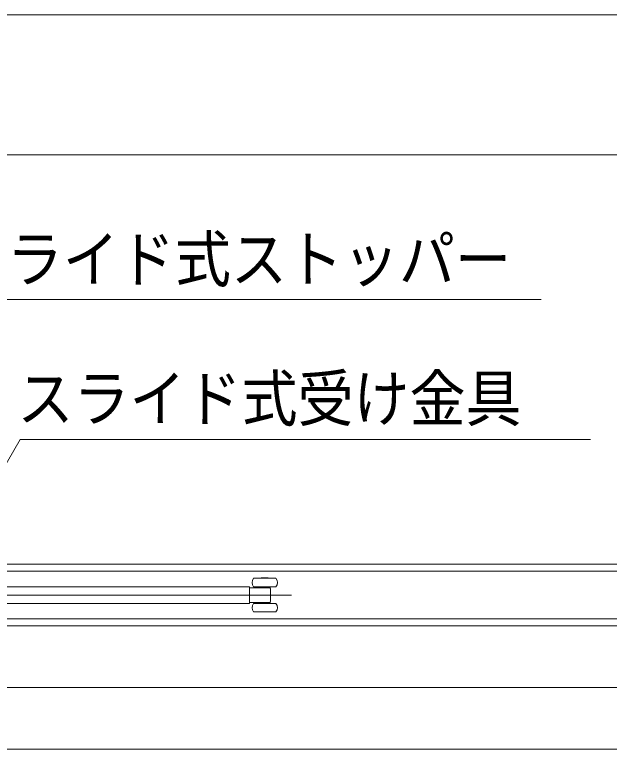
# Model space of a CAD drawing. Units: millimetres, scale not verified. Extents: x -6062 to 6062, y -3045 to 3045.
# Drawn here: x -3004 to -2580, y 1246 to 1770 of the extents above; entities that cross this region are included whole.
import ezdxf
from ezdxf.enums import TextEntityAlignment as Align

# ---------------------------------------------------------------- set-up
doc = ezdxf.new("R2010")
doc.units = ezdxf.units.MM
doc.header["$LTSCALE"] = 20
for name, color, linetype, lineweight in [('0-0_2寸法-1', 7, 'Continuous', 9), ('0-2_2寸法-3', 7, 'Continuous', 9), ('0-3_3一般', 7, 'Continuous', 9)]:
    doc.layers.add(name, color=color, linetype=linetype, lineweight=lineweight)
doc.styles.add('ＭＳ ゴシック', font='')
doc.styles.get('ＭＳ ゴシック').set_extended_font_data('MS Gothic')

# ---------------------------------------------------------------- blocks, each defined once
blk = doc.blocks.new('グループ-132')
at = {"layer": '0-3_3一般'}
for p, q in [((-4958, 27456.9), (-28322, 27456.9)), ((-20818, 27356.9), (-20818, 27364.9)), ((-20818, 27364.9), (-20718, 27364.9)), ((-20718, 27364.9), (-20718, 27356.9)), ((-24454, 27236.9), (-21008, 27236.9)), ((-20988, 27236.9), (-21008, 27236.9)), ((-20988, 27220.2), (-20988, 27236.9)), ((-20768, 27222.9), (-20988, 27222.9)), ((-20988, 27220.2), (-20988, 27202.9)), ((-20988, 27030.9), (-20988, 27202.9)), ((-20843, 27222.9), (-20843, 27236.9)), ((-20713.9, 27222.9), (-20768, 27222.9)), ((-20693, 27236.9), (-20693, 27222.9)), ((-20688, 27205.5), (-20688, 27205.3)), ((-20688, 27028.4), (-20688, 27205.3)), ((-28506, 27116.9), (-20386, 27116.9)), ((-21008, 26996.9), (-24454, 26996.9)), ((-21008, 26996.9), (-20988, 26996.9)), ((-20988, 27030.9), (-20988, 27013.6)), ((-20988, 26996.9), (-20988, 27013.6)), ((-20988, 27010.9), (-20768, 27010.9)), ((-20608, 26996.9), (-20928, 26996.9)), ((-20843, 26996.9), (-20843, 27010.9)), ((-20768, 27010.9), (-20713.9, 27010.9)), ((-20713.9, 27010.9), (-20699.2, 27010.9)), ((-20699.2, 27010.9), (-20693, 27010.9)), ((-20693, 27010.9), (-20693, 26996.9)), ((-20688, 27024.9), (-20688, 27025)), ((-20608, 26876.9), (-20928, 26876.9)), ((-28322, 26776.9), (-4958, 26776.9)), ((19030, 26676.9), (-75990, 26676.9)), ((19030, 26676.9), (-75990, 26676.9)), ((19030, 25796.9), (-75990, 25796.9)), ((19030, 24916.9), (-75990, 24916.9))]:
    blk.add_line(p, q, dxfattribs=at)
for points in [[(19030, 26676.9), (19030, 27556.9), (-75990, 27556.9), (-75990, 26676.9)], [(-20928, 27356.9), (-20882.8, 27356.9), (-20608, 27356.9)], [(-20928, 27236.9), (-20882.8, 27236.9), (-20608, 27236.9)], [(-20693, 27222.9), (-20699.2, 27222.9), (-20713.9, 27222.9)], [(-20688, 27208.9), (-20688, 27209), (-20688, 27209), (-20688, 27209.1), (-20688, 27209.1), (-20688, 27209.2), (-20688, 27209.2), (-20688, 27209.2), (-20688, 27209.2), (-20688, 27209.2), (-20688, 27209.2), (-20688, 27209.2), (-20688, 27209.1), (-20688, 27209.1), (-20688, 27209), (-20688, 27208.9), (-20688, 27208.9), (-20688, 27208.8), (-20688, 27208.7), (-20688, 27208.5), (-20688, 27208.4), (-20688, 27208.3), (-20688, 27208.1), (-20688, 27208), (-20688, 27207.8), (-20688, 27207.7), (-20688, 27207.5), (-20688, 27207.4), (-20688, 27207.2), (-20688, 27207.1), (-20688, 27206.9), (-20688, 27206.7), (-20688, 27206.6), (-20688, 27206.4), (-20688, 27206.3), (-20688, 27206.1), (-20688, 27206), (-20688, 27205.8), (-20688, 27205.7), (-20688, 27205.5)], [(-20688, 27028.4), (-20688, 27028.3), (-20688, 27028.1), (-20688, 27028), (-20688, 27027.8), (-20688, 27027.7), (-20688, 27027.5), (-20688, 27027.4), (-20688, 27027.2), (-20688, 27027.1), (-20688, 27026.9), (-20688, 27026.8), (-20688, 27026.6), (-20688, 27026.4), (-20688, 27026.3), (-20688, 27026.1), (-20688, 27026), (-20688, 27025.8), (-20688, 27025.7), (-20688, 27025.5), (-20688, 27025.4), (-20688, 27025.3), (-20688, 27025.2), (-20688, 27025.1), (-20688, 27025), (-20688, 27024.9), (-20688, 27024.8), (-20688, 27024.8), (-20688, 27024.7), (-20688, 27024.7), (-20688, 27024.7), (-20688, 27024.6), (-20688, 27024.6), (-20688, 27024.6), (-20688, 27024.7), (-20688, 27024.7), (-20688, 27024.7), (-20688, 27024.8), (-20688, 27024.8), (-20688, 27024.9)], [(19030, 24916.9), (19030, 25796.9), (-75990, 25796.9), (-75990, 24916.9)]]:
    blk.add_lwpolyline(points, dxfattribs=at)
for centre, radius, start, end in [((-20848, 27296.9), 100, 143.1301, 216.8699), ((-20688, 27296.9), 100, 323.1301, 36.8699), ((-20708, 27209.6), 20, 359.74972, 42.54335), ((-20848, 26936.9), 100, 143.1301, 216.8699), ((-20708, 27024.2), 20, 315.93951, 0.24905), ((-20688, 26936.9), 100, 323.1301, 36.8699)]:
    blk.add_arc(centre, radius, start, end, dxfattribs=at)
blk = doc.blocks.new('グループ-133')
at = {"layer": '0-3_3一般'}
blk.add_blockref('グループ-132', (0, 0), dxfattribs=at)

msp = doc.modelspace()

# ---------------------------------------------------------------- linework, layer by layer
at = {"layer": '0-0_2寸法-1'}
for p, q in [((-848.21, 1770), (-5574.79, 1770)), ((-2048.21, 1670), (-5574.79, 1670))]:
    msp.add_line(p, q, dxfattribs=at)
at = {"layer": '0-2_2寸法-3'}
for points in [[(-3169.8, 1355.76), (-3047.93, 1566.84), (-2628.7, 1566.84)], [(-3064.5, 1355.84), (-3000.41, 1466.84), (-2593.53, 1466.84)]]:
    msp.add_lwpolyline(points, dxfattribs=at)

# ---------------------------------------------------------------- block references
at = {"layer": '0-3_3一般', "xscale": 0.05, "yscale": 0.05}
msp.add_blockref('グループ-133', (-1787.5, 0), dxfattribs=at)

# ---------------------------------------------------------------- texts
at = {"layer": '0-2_2寸法-3', "style": 'ＭＳ ゴシック', "width": 0.9}
for s, p in [('スライド式ストッパー', (-3049.86, 1569.61)), ('スライド式受け金具', (-3002.34, 1470.19))]:
    msp.add_text(s, height=32.55, dxfattribs=at).set_placement(p, align=Align.BOTTOM_LEFT)

doc.saveas('drawing.dxf')
